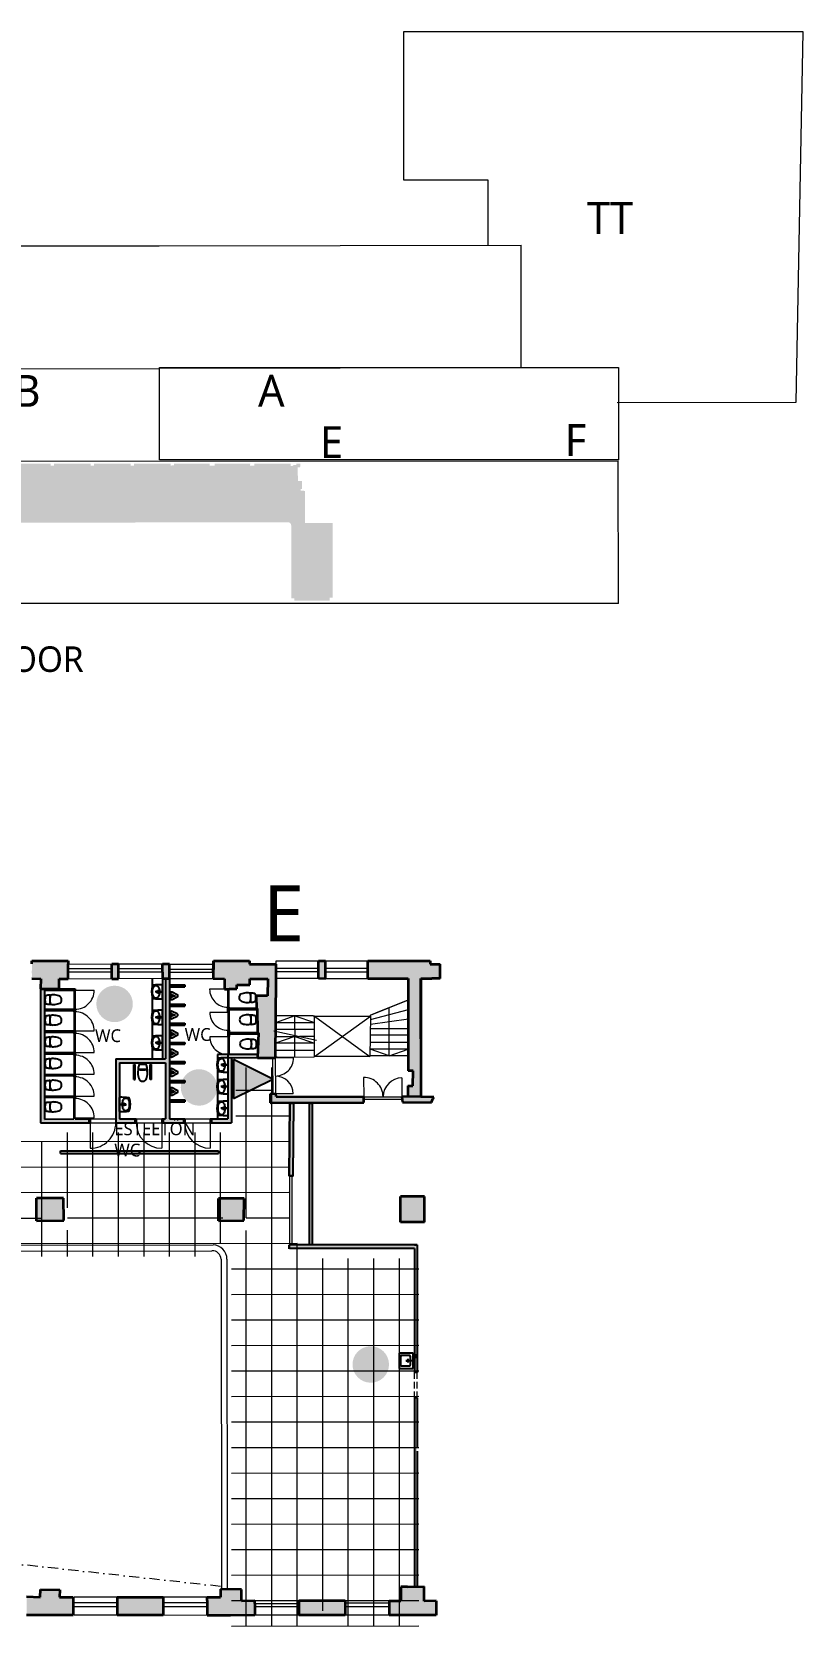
# Model space of a CAD drawing. Header units: millimetres. Extents: x -2569 to 735611, y -420503 to 265310.
# Drawn here: x 132238 to 162441, y 57991 to 120467 of the extents above; entities that cross this region are included whole.
import ezdxf

# ---------------------------------------------------------------- set-up
doc = ezdxf.new("R2010")
doc.units = ezdxf.units.MM
doc.linetypes.add('DASHDOT', pattern=[10, 5, -2.5, 0, -2.5])
doc.linetypes.add('DASHED', pattern=[7.5, 5, -2.5])
for name, color, linetype, lineweight in [('02 dashed', 7, 'DASHDOT', 13), ('02 IKKUNAT', 130, 'Continuous', 13), ('02 KANTAVA', 24, 'Continuous', 35), ('02 KANTAVA _väri', 2, 'Continuous', 35), ('02 OVET', 5, 'Continuous', 13), ('02 RAPUT_HISSI', 1, 'Continuous', 5), ('02 SEINALINJA', 151, 'Continuous', 13), ('02 VÄLISEINÄ', 21, 'Continuous', 25), ('02 VÄLISEINÄ _väri', 21, 'Continuous', 25), ('03 Rappukirjain', 7, 'Continuous', 18), ('08 vesipiste', 4, 'Continuous', 9), ('MKH VÄLISEINÄ', 21, 'Continuous', 25), ('MKH VÄLISEINÄ _väri', 21, 'Continuous', 25)]:
    doc.layers.add(name, color=color, linetype=linetype, lineweight=lineweight)
doc.layers.add('02 Ruudukko eheä', color=7, linetype='Continuous', lineweight=9, true_color=0x7c7887)
doc.layers.add('02 SIJAINTI', color=7, linetype='Continuous', lineweight=20, true_color=0xe81748)
for name, color, linetype in [('02 SANITEETTIKALUSTEET', 7, 'Continuous'), ('03 TEKSTIT', 7, 'Continuous'), ('05 Poistumistie', 72, 'Continuous')]:
    doc.layers.add(name, color=color, linetype=linetype)
doc.styles.get("Standard").update_dxf_attribs({"font": ''})
doc.styles.get('Standard').set_extended_font_data('Roboto')

# ---------------------------------------------------------------- blocks, each defined once
blk = doc.blocks.new('ruudukko')
at = {"layer": '02 Ruudukko eheä'}
for p, q in [((140421, 74604), (140421, 80494)), ((141421, 58605), (141421, 80490)), ((140023, 79604), (141421, 79605)), ((140023, 78604), (142101, 78605)), ((125362, 77592), (142097, 77605)), ((132421, 73084), (132421, 77597)), ((133421, 74993), (133421, 77943)), ((134421, 73084), (134421, 77943)), ((135421, 73084), (135421, 77944)), ((136421, 73084), (136421, 77944)), ((137421, 73084), (137421, 77944)), ((138421, 73084), (138421, 77945)), ((138421, 73084), (138421, 77945)), ((139421, 73603), (139421, 77945)), ((76421, 76553), (142099, 76605)), ((76421, 75553), (142098, 75605)), ((126408, 74593), (132421, 74597)), ((133421, 74598), (139507, 74603)), ((140421, 74604), (142098, 74605)), ((133421, 73084), (133421, 74115)), ((133421, 73084), (133421, 74115)), ((140421, 58604), (140421, 74108)), ((104424, 73575), (142421, 73605)), ((142421, 58605), (142422, 73598)), ((139841, 72603), (147187, 72609)), ((143421, 59208), (143421, 73012)), ((144421, 58607), (144421, 73012)), ((145421, 58608), (145421, 73012)), ((146421, 58609), (146421, 73012)), ((139841, 71603), (147187, 71609)), ((139841, 70603), (147187, 70609)), ((139841, 69603), (147187, 69609)), ((139841, 68603), (147187, 68609)), ((139841, 67603), (147187, 67609)), ((139841, 66603), (147187, 66609)), ((139841, 65603), (147187, 65609)), ((139841, 64603), (147187, 64609)), ((139841, 63603), (147187, 63609)), ((139841, 62603), (147187, 62609)), ((139841, 61603), (147187, 61609)), ((139843, 61603), (147190, 61609)), ((139843, 60603), (147190, 60609)), ((139843, 59603), (147190, 59609)), ((139843, 58603), (147190, 58609))]:
    blk.add_line(p, q, dxfattribs=at)

msp = doc.modelspace()

# ---------------------------------------------------------------- hatches: boundary and pattern name
at = {"layer": '02 KANTAVA _väri'}
h = msp.add_hatch(color=256, dxfattribs=at)
h.paths.add_polyline_path([(125181, 84061), (125181, 83929), (125165, 83582), (125165, 83352), (125399, 83352), (125399, 83014), (125855, 83019), (126301, 83020), (126301, 83354), (126561, 83354), (126562, 83931), (126562, 84061)])
h.paths.add_polyline_path([(137622, 83938), (137349, 83937), (137349, 83613), (137348, 83369), (137622, 83365)])
h.paths.add_polyline_path([(135635, 83930), (135371, 83929), (135372, 83361), (135635, 83358)])
h.paths.add_polyline_path([(132398, 84058), (132238, 84060), (132238, 83940), (132235, 83616), (132238, 83366), (132588, 83360), (132579, 82964), (133309, 82965), (133309, 83360), (133659, 83360), (133652, 83939), (133652, 84059), (133492, 84058)])
h.paths.add_polyline_path([(130535, 83937), (130258, 83937), (130258, 83615), (130259, 83361), (130535, 83361)])
h.paths.add_polyline_path([(132419, 73876), (133485, 73888), (133480, 74765), (132419, 74765)])
h.paths.add_polyline_path([(125849, 73876), (126444, 73881), (126446, 74754), (125335, 74745), (125334, 73876)])
h.paths.add_polyline_path([(140548, 74754), (139548, 74751), (139540, 73877), (140540, 73880)])
for points in [[(141472, 83358), (141465, 82688), (141025, 82688), (141035, 82194), (141064, 82194), (141067, 81244), (141111, 81244), (141071, 80263), (141773, 80261), (141809, 83937), (141683, 83937), (140756, 83937), (140756, 84058), (139345, 84058), (139345, 83937), (139343, 83801), (139338, 83368), (139782, 83354), (139782, 82954), (139902, 82954), (139902, 82948), (139962, 82948), (139962, 82968), (140262, 82968), (140262, 83118), (140772, 83118), (140772, 83358)], [(132033, 58415), (132033, 59151), (132565, 59130), (132572, 59423), (133329, 59410), (133317, 59130), (133849, 59130), (133849, 58415), (132033, 58415)], [(140446, 59427), (139625, 59443), (139622, 59131), (139106, 59131), (139106, 58990), (139106, 58413), (140018, 58413), (140968, 58414), (140968, 58875), (140963, 58984), (140448, 58973)], [(137380, 59130), (137380, 58414), (135575, 58415), (135575, 59130)]]:
    msp.add_hatch(color=256, dxfattribs=at).paths.add_polyline_path(points)
h = msp.add_hatch(color=256, dxfattribs=at)
h.paths.add_polyline_path([(147907, 83372), (148227, 83372), (148227, 83934), (147842, 83934), (147842, 84061), (145399, 84061), (145399, 83372), (146969, 83373), (146973, 79757), (147173, 79757), (147158, 79169), (146958, 79169), (146961, 78744), (147469, 78735), (147469, 83373)])
h.paths.add_polyline_path([(147942, 78660), (147981, 78725), (146961, 78744), (146731, 78737), (146750, 78518), (147888, 78515)])
h.paths.add_polyline_path([(145232, 78513), (145238, 78738), (141798, 78740), (141789, 78860), (141570, 78845), (141567, 78499), (143676, 78507)])
h.paths.add_polyline_path([(147620, 73823), (147620, 74829), (146670, 74829), (146670, 73823)])
h.paths.add_polyline_path([(143464, 83378), (143739, 83372), (143743, 83627), (143743, 84060), (143464, 84060)])
h = msp.add_hatch(color=256, dxfattribs=at)
h.paths.add_polyline_path([(142693, 58984), (142692, 58874), (142692, 58415), (144510, 58416), (144510, 58975)])
h.paths.add_polyline_path([(147595, 58969), (147596, 59538), (146952, 59531), (146682, 59535), (146682, 58980), (146236, 58980), (146228, 58885), (146228, 58417), (148068, 58418), (148068, 58986)])
at = {"layer": '02 SIJAINTI'}
msp.add_hatch(color=7, dxfattribs=at).paths.add_polyline_path([(136234, 103470), (136101, 103472), (136102, 103548), (134671, 103550), (134671, 103469), (134537, 103472), (134537, 103552), (133107, 103547), (133108, 103473), (132975, 103471), (132975, 103548), (131571, 103545), (131573, 103472), (131530, 103473), (131534, 102173), (129365, 102173), (129365, 101980), (128288, 101980), (128288, 101891), (128288, 101693), (128288, 101651, 0.414459), (128290, 101649), (128435, 101649), (128434, 101459), (128288, 101459, 0.415089), (128286, 101457), (128286, 101231), (128295, 101231), (128304, 100827), (131495, 100824), (131497, 101233), (142264, 101250, -0.428679), (142394, 101124), (142396, 98274), (142520, 98272), (142520, 98171), (143895, 98173), (143895, 98295), (144014, 98294), (144014, 99498), (144014, 99927), (144014, 100147), (144014, 101217), (142934, 101217), (142934, 101448), (142934, 101647), (142934, 101845), (142939, 102481), (142767, 102483), (142767, 102553), (142816, 102557), (142812, 102865), (142657, 102866), (142647, 103401), (142744, 103401), (142746, 103548), (142591, 103548), (142591, 103495), (142479, 103495), (142479, 103462), (142373, 103459), (142373, 103548), (140946, 103549), (140946, 103462), (140785, 103462), (140787, 103549), (139401, 103547), (139401, 103474), (139202, 103473), (139202, 103547), (137802, 103548), (137802, 103475), (137668, 103474), (137667, 103548), (136234, 103552)])
at = {"layer": '02 VÄLISEINÄ _väri'}
h = msp.add_hatch(color=256, dxfattribs=at)
h.paths.add_polyline_path([(132729, 82964), (132579, 82964), (132581, 77714), (134474, 77715), (134474, 77865), (133931, 77865), (133931, 77915), (133881, 77915), (133881, 77865), (132731, 77864)])
h.paths.add_polyline_path([(136274, 77866), (135674, 77866), (135674, 78160, -0.118445), (135673, 78163), (135673, 78716, -0.000052), (135674, 78716), (135673, 80066), (137473, 80066), (137474, 77866), (137374, 77866), (137374, 77716), (138174, 77717), (138174, 77867), (137624, 77867), (137622, 83365), (137472, 83367), (137473, 80216), (135523, 80216), (135524, 77716), (136274, 77716)])
h.paths.add_polyline_path([(140060, 80267), (139910, 80268), (139910, 77868), (139274, 77867), (139274, 77717), (140060, 77718)])
h = msp.add_hatch(color=256, dxfattribs=at)
h.paths.add_polyline_path([(138222, 83117), (137622, 83117), (137622, 83042), (138222, 83042)])
h.paths.add_polyline_path([(138224, 78617), (137624, 78617), (137624, 78542), (138224, 78542)])
h.paths.add_polyline_path([(138223, 79367), (137623, 79367), (137623, 79292), (138223, 79292)])
h.paths.add_polyline_path([(138223, 80117), (137623, 80117), (137623, 80042), (138223, 80042)])
h.paths.add_polyline_path([(138223, 80867), (137623, 80867), (137623, 80792), (138223, 80792)])
h.paths.add_polyline_path([(138222, 81617), (137622, 81617), (137622, 81542), (138222, 81542)])
h.paths.add_polyline_path([(138222, 82367), (137622, 82367), (137622, 82292), (138222, 82292)])
h = msp.add_hatch(color=256, dxfattribs=at)
h.paths.add_polyline_path([(133929, 82965), (132729, 82964), (132729, 82914), (133929, 82915)])
h.paths.add_polyline_path([(133929, 82165), (132729, 82164), (132729, 82114), (133879, 82115), (133879, 82065), (133929, 82065)])
h.paths.add_polyline_path([(133929, 81315), (132729, 81314), (132729, 81264), (133879, 81265), (133879, 81215), (133929, 81215)])
h.paths.add_polyline_path([(133930, 80465), (132730, 80464), (132730, 80414), (133880, 80415), (133880, 80365), (133930, 80365)])
h.paths.add_polyline_path([(133930, 79615), (132730, 79614), (132730, 79564), (133880, 79565), (133880, 79515), (133930, 79515)])
h.paths.add_polyline_path([(133930, 78765), (132730, 78764), (132730, 78714), (133880, 78715), (133880, 78665), (133930, 78665)])
h = msp.add_hatch(color=256, dxfattribs=at)
h.paths.add_polyline_path([(141064, 82144), (141064, 82194), (139966, 82193), (139966, 82251), (139909, 82251), (139910, 82040), (139967, 82040), (139966, 82143)])
h.paths.add_polyline_path([(139960, 81243), (139960, 81343), (139910, 81343), (139910, 81093), (139960, 81093), (139960, 81193), (141109, 81194), (141111, 81244)])
msp.add_hatch(color=256, dxfattribs=at).paths.add_polyline_path([(141076, 80388), (139909, 80388), (139910, 80268), (141071, 80263)])
h = msp.add_hatch(color=256, dxfattribs=at)
h.paths.add_polyline_path([(142499, 78502), (142349, 78503), (142324, 75634), (142474, 75634)])
h.paths.add_polyline_path([(147224, 72934), (142324, 72934), (142324, 72784), (147224, 72784)])
h = msp.add_hatch(color=256, dxfattribs=at)
h.paths.add_polyline_path([(139547, 76617), (136454, 76616), (136454, 76516), (139547, 76517)])
h.paths.add_polyline_path([(136454, 76616), (133360, 76615), (133360, 76515), (136454, 76516)])
h = msp.add_hatch(color=256, dxfattribs=at)
h.paths.add_polyline_path([(147324, 72934), (147224, 72934), (147224, 72784), (147324, 72784)])
h.paths.add_polyline_path([(147324, 72784), (147224, 72784), (147224, 67934), (147324, 67934), (147324, 68491), (147324, 68641)])
h.paths.add_polyline_path([(147324, 66934), (147224, 66934), (147224, 59534), (147324, 59535), (147324, 64841), (147324, 64991)])
at = {"layer": '05 Poistumistie'}
h = msp.add_hatch(color=256, dxfattribs=at)
h.paths.add_polyline_path([(140133, 80197), (140133, 78662), (141669, 79429)])
h.paths.add_polyline_path([(140133, 79933), (140133, 78926)], flags=17)
at = {"layer": '08 vesipiste'}
for points in [[(134761, 82374, 1), (136191, 82374, 1)], [(138069, 79101, 1), (139499, 79101, 1)], [(144794, 68244, 1), (146224, 68244, 1)]]:
    msp.add_hatch(color=256, dxfattribs=at).paths.add_polyline_path(points)
at = {"layer": 'MKH VÄLISEINÄ _väri'}
msp.add_hatch(color=256, dxfattribs=at).paths.add_polyline_path([(143214, 78491), (143094, 78492), (143094, 72920), (143214, 72920)])

# ---------------------------------------------------------------- linework, layer by layer
at = {"layer": '02 dashed', "ltscale": 80}
msp.add_line((139626, 59549), (35212, 70950), dxfattribs=at)
at = {"layer": '02 IKKUNAT'}
for p, q in [((135371, 83744), (133654, 83745)), ((137349, 83743), (135635, 83744)), ((137622, 83737), (139341, 83737)), ((143464, 83757), (141807, 83757)), ((145399, 83758), (143743, 83757)), ((135371, 83614), (133656, 83615)), ((137349, 83613), (135635, 83614)), ((139339, 83607), (137622, 83607)), ((143464, 83627), (141806, 83627)), ((143743, 83627), (145399, 83628)), ((133849, 58921), (135575, 58921)), ((133849, 58756), (135575, 58756)), ((137380, 58921), (139106, 58921)), ((137380, 58756), (139106, 58756)), ((140968, 58875), (142692, 58874)), ((142692, 58744), (140968, 58744)), ((146228, 58885), (144510, 58885)), ((144510, 58755), (146228, 58755))]:
    msp.add_line(p, q, dxfattribs=at)
at = {"layer": '02 KANTAVA'}
for p, q in [((132238, 83940), (132238, 84060)), ((132238, 84060), (132398, 84058)), ((132398, 84058), (133492, 84058)), ((133492, 84058), (133652, 84059)), ((133652, 84059), (133652, 83939)), ((133659, 83360), (133652, 83939)), ((135635, 83930), (135371, 83929)), ((135372, 83361), (135371, 83929)), ((135635, 83358), (135635, 83930)), ((137622, 83938), (137349, 83937)), ((137349, 83613), (137349, 83937)), ((137622, 83365), (137622, 83938)), ((139345, 84060), (139338, 83368)), ((139339, 83607), (139345, 83937)), ((139345, 83937), (139345, 84060)), ((139345, 84058), (139505, 84060)), ((139345, 84060), (140596, 84060)), ((140596, 84060), (140756, 84058)), ((140756, 84058), (140756, 83937)), ((140756, 83937), (141809, 83936)), ((141804, 83412), (141809, 83937)), ((143464, 84060), (143743, 84060)), ((143464, 83378), (143464, 84060)), ((143743, 83627), (143743, 84060)), ((145399, 84061), (147842, 84061)), ((145399, 83372), (145399, 84061)), ((147842, 84061), (147842, 83934)), ((147842, 83934), (148227, 83934)), ((148227, 83372), (148227, 83934)), ((132238, 83366), (132588, 83360)), ((132588, 83360), (132579, 82964)), ((133309, 82965), (133309, 83360)), ((133309, 83360), (133659, 83360)), ((135372, 83361), (135635, 83358)), ((137349, 83613), (137348, 83369)), ((137348, 83369), (137622, 83365)), ((139339, 83607), (139338, 83368)), ((139338, 83368), (139782, 83354)), ((139338, 83368), (139782, 83354)), ((139782, 83354), (139782, 82954)), ((139782, 83354), (139782, 82954)), ((140262, 82968), (140262, 83118)), ((140262, 83118), (140772, 83118)), ((140772, 83118), (140772, 83358)), ((140772, 83358), (141472, 83358)), ((141472, 83358), (141465, 82688)), ((141773, 80258), (141804, 83412)), ((143464, 83378), (143739, 83372)), ((143739, 83372), (143743, 83627)), ((145399, 83372), (146969, 83373)), ((146969, 83373), (146973, 79757)), ((147469, 83373), (147469, 78735)), ((147469, 81002), (147469, 83373)), ((147469, 83373), (147907, 83372)), ((148227, 83372), (147907, 83372)), ((132579, 82964), (133309, 82965)), ((139782, 82954), (139902, 82954)), ((139902, 82948), (139902, 82954)), ((139902, 82948), (139962, 82948)), ((139962, 82948), (139962, 82968)), ((139962, 82968), (140262, 82968)), ((141465, 82688), (141025, 82688)), ((141025, 82688), (141035, 82194)), ((141025, 82688), (141035, 82194)), ((141035, 82194), (141064, 82194)), ((141064, 82194), (141067, 81244)), ((141064, 82194), (141067, 81244)), ((141067, 81244), (141111, 81244)), ((141111, 81244), (141071, 80263)), ((141111, 81244), (141071, 80263)), ((141071, 80263), (141773, 80261)), ((141568, 80261), (141773, 80258)), ((147173, 79757), (146973, 79757)), ((147158, 79169), (147173, 79757)), ((141570, 78845), (141567, 78499)), ((141570, 78845), (141789, 78860)), ((141798, 78740), (141789, 78860)), ((141798, 78740), (145238, 78738)), ((145232, 78513), (145238, 78738)), ((146961, 78744), (146731, 78737)), ((146731, 78737), (146750, 78518)), ((146958, 79169), (147158, 79169)), ((146958, 79169), (146961, 78744)), ((147981, 78725), (146961, 78744)), ((147942, 78660), (147981, 78725)), ((141567, 78499), (145232, 78513)), ((146750, 78518), (147888, 78515)), ((147888, 78515), (147942, 78660)), ((133480, 74765), (132419, 74765)), ((132419, 73876), (132419, 74765)), ((133485, 73888), (133480, 74765)), ((139540, 73877), (139548, 74751)), ((140548, 74754), (139548, 74751)), ((140540, 73880), (140548, 74754)), ((147620, 74829), (146670, 74829)), ((146670, 73823), (146670, 74829)), ((147620, 73823), (147620, 74829)), ((132419, 73876), (133485, 73888)), ((139540, 73877), (140540, 73880)), ((147620, 73823), (146670, 73823)), ((147324, 68501), (147324, 68651)), ((147324, 68491), (147324, 68641)), ((132565, 59130), (132572, 59423)), ((132572, 59423), (133329, 59410)), ((133329, 59410), (133317, 59130)), ((139625, 59443), (139622, 59131)), ((140446, 59427), (139625, 59443)), ((140448, 58973), (140446, 59427)), ((146952, 59531), (146682, 59535)), ((146682, 59535), (146682, 58980)), ((146952, 59531), (147596, 59538)), ((147595, 58969), (147596, 59538)), ((132033, 59151), (132565, 59130)), ((133317, 59130), (133849, 59130)), ((133849, 59130), (133849, 58415)), ((135575, 59130), (137380, 59130)), ((135575, 59130), (135575, 58415)), ((137380, 59130), (137380, 58414)), ((139106, 59131), (139622, 59131)), ((139106, 58990), (139106, 59131)), ((139106, 58990), (139106, 58413)), ((140963, 58984), (140448, 58973)), ((140968, 58875), (140963, 58984)), ((140968, 58875), (140968, 58414)), ((142693, 58984), (142692, 58874)), ((142692, 58874), (142692, 58415)), ((144510, 58975), (142693, 58984)), ((144510, 58975), (144510, 58416)), ((146236, 58980), (146228, 58885)), ((146228, 58885), (146228, 58417)), ((146236, 58980), (146682, 58980)), ((148068, 58986), (147595, 58969)), ((148068, 58986), (148068, 58418)), ((133849, 58415), (132033, 58415)), ((137380, 58414), (135575, 58415)), ((140018, 58413), (139106, 58413)), ((140968, 58414), (140018, 58413)), ((144510, 58416), (142692, 58415)), ((148068, 58418), (146228, 58417))]:
    msp.add_line(p, q, dxfattribs=at)
at = {"layer": '02 OVET'}
for p, q in [((133879, 82915), (133879, 82165)), ((133929, 82915), (133929, 82165)), ((133929, 82915), (134679, 82915)), ((139902, 82948), (139196, 82948)), ((139909, 82251), (139909, 82948)), ((139959, 82255), (139959, 82948)), ((133879, 82065), (133879, 81315)), ((133929, 82065), (133929, 81315)), ((139910, 82040), (139204, 82040)), ((139909, 82040), (139910, 81343)), ((139909, 82040), (139910, 81343)), ((139959, 82044), (139960, 81347)), ((133929, 81315), (134679, 81315)), ((133879, 81215), (133880, 80465)), ((133929, 81215), (133930, 80465)), ((139910, 81089), (139204, 81089)), ((139910, 81093), (139909, 80388)), ((139910, 81093), (139909, 80388)), ((139910, 81098), (139910, 80392)), ((139960, 81102), (139960, 80396)), ((133880, 80365), (133880, 79615)), ((133930, 80465), (134680, 80465)), ((133930, 80365), (133930, 79615)), ((141689, 78859), (141673, 80257)), ((142486, 80261), (141773, 80261)), ((141789, 78860), (141773, 80258)), ((133880, 79515), (133880, 78765)), ((133930, 79615), (134680, 79615)), ((133930, 79515), (133930, 78765)), ((145227, 79491), (145238, 78738)), ((146731, 79472), (146731, 78737)), ((133930, 78765), (134680, 78765)), ((142474, 78848), (141790, 78845)), ((145238, 78738), (146731, 78737)), ((133881, 77915), (133880, 78665)), ((133931, 77915), (133930, 78665)), ((145238, 78638), (146731, 78637)), ((133931, 77915), (134681, 77915)), ((134524, 77865), (135524, 77866)), ((134524, 77865), (134524, 77715)), ((134524, 77715), (135524, 77716)), ((134524, 77715), (134524, 76715)), ((135528, 77866), (135528, 77716)), ((136324, 77866), (136324, 77716)), ((136324, 77866), (137324, 77866)), ((136324, 77716), (137324, 77716)), ((137324, 77866), (137324, 77716)), ((137324, 77716), (137324, 76716)), ((138224, 77867), (138224, 77717)), ((138224, 77867), (139224, 77867)), ((138224, 77717), (139224, 77717)), ((139224, 77867), (139224, 77717)), ((139224, 77717), (139224, 76717)), ((142324, 75634), (142324, 74734)), ((142424, 75634), (142424, 74734)), ((142324, 74734), (142324, 73834)), ((142424, 74734), (142424, 73834)), ((142324, 73834), (142324, 72934)), ((142424, 73834), (142424, 72934))]:
    msp.add_line(p, q, dxfattribs=at)
at = {"layer": '02 OVET', "linetype": 'DASHED', "ltscale": 50}
for p, q in [((147224, 66934), (147224, 67934)), ((147324, 66934), (147324, 67934))]:
    msp.add_line(p, q, dxfattribs=at)
at = {"layer": '02 OVET'}
for centre, radius, start, end in [((133929, 82915), 750, 269.97534, 0), ((139895, 82948), 697, 180, 271.15827), ((133929, 81315), 750, 0, 90.02466), ((139904, 82040), 697, 180, 270.53826), ((133930, 80465), 750, 0, 90.02466), ((139903, 81089), 697, 180, 270.53826), ((133930, 79615), 750, 0, 90.02466), ((141773, 80261), 713, 269.91395, 0), ((133930, 78765), 750, 0, 90.02466), ((141771, 78845), 703, 0.24529, 89.91395), ((145238, 78738), 753, 359.94627, 90.80919), ((146731, 78737), 736, 90, 179.94627), ((133931, 77915), 750, 0, 90.02466), ((134524, 77715), 1000, 270, 0.02466), ((137324, 77716), 1000, 180.02466, 270), ((139224, 77717), 1000, 180.02466, 270)]:
    msp.add_arc(centre, radius, start, end, dxfattribs=at)
at = {"layer": '02 RAPUT_HISSI'}
for p, q in [((145502, 81928), (146986, 82533)), ((146894, 82496), (145693, 82006)), ((146986, 82533), (146973, 80337)), ((141773, 80293), (141775, 81910)), ((142542, 81908), (141774, 81635)), ((143257, 81907), (141775, 81910)), ((142542, 81370), (142542, 81908)), ((142542, 81908), (143301, 81640)), ((143257, 81907), (143302, 81907)), ((143300, 80313), (145502, 81900)), ((143300, 80313), (143302, 81895)), ((143302, 81895), (143302, 81907)), ((143302, 81895), (145502, 81900)), ((143302, 81895), (145479, 80317)), ((145502, 81900), (145479, 80317)), ((145500, 81757), (146983, 82159)), ((145693, 82006), (145502, 81928)), ((145502, 81900), (145502, 81928)), ((146228, 80337), (146228, 82224)), ((141713, 81324), (143386, 80952)), ((141774, 81640), (143301, 81640)), ((143301, 81370), (141774, 81370)), ((142542, 81370), (142542, 81140)), ((145495, 81413), (146979, 81413)), ((145497, 81585), (146981, 81786)), ((142538, 81103), (141774, 80831)), ((143300, 80833), (141774, 80833)), ((141781, 81103), (142709, 81103)), ((142538, 81103), (143300, 80833)), ((142538, 80833), (142538, 81103)), ((142538, 80295), (142538, 80833)), ((143301, 81100), (142724, 81100)), ((146974, 80606), (145483, 80606)), ((146228, 80337), (145483, 80606)), ((145487, 80875), (146976, 80875)), ((146977, 81144), (145491, 81144)), ((146228, 80337), (146972, 80606)), ((141843, 80293), (141773, 80293)), ((141776, 80563), (143300, 80563)), ((141843, 80293), (143294, 80297)), ((145479, 80317), (143300, 80313)), ((146973, 80337), (145479, 80337)), ((90458, 72856), (139332, 72933)), ((90686, 72627), (139291, 72703)), ((139648, 72370), (139658, 59454)), ((139878, 72370), (139888, 59438))]:
    msp.add_line(p, q, dxfattribs=at)
for centre, radius, start, end in [((139305, 72360), 343, 1.64854, 92.28212), ((139310, 72366), 568, 0.49223, 87.77156)]:
    msp.add_arc(centre, radius, start, end, dxfattribs=at)
at = {"layer": '02 SANITEETTIKALUSTEET'}
for p, q in [((136948, 83364), (136950, 80216)), ((137345, 83121), (137345, 82575)), ((137348, 83369), (137350, 80216)), ((132933, 82718), (132993, 82718)), ((132953, 82439), (132953, 82632)), ((137295, 82848), (137070, 82848)), ((137145, 82798), (137145, 82898)), ((137195, 82773), (137195, 82923)), ((137661, 82793), (137661, 82588)), ((137661, 82690), (137861, 82690)), ((137711, 82765), (137711, 82615)), ((137930, 82731), (137726, 82833)), ((137726, 82548), (137930, 82650)), ((137761, 82740), (137761, 82640)), ((140821, 82799), (140761, 82799)), ((140801, 82720), (140801, 82527)), ((132933, 82360), (132993, 82360)), ((132934, 81918), (132994, 81918)), ((137295, 81848), (137070, 81848)), ((137145, 81798), (137145, 81898)), ((137195, 81773), (137195, 81923)), ((137345, 82121), (137345, 81575)), ((137661, 82043), (137661, 81838)), ((137661, 81940), (137861, 81940)), ((137711, 82015), (137711, 81865)), ((137931, 81981), (137726, 82083)), ((137726, 81798), (137931, 81900)), ((137761, 81990), (137761, 81890)), ((140821, 82441), (140761, 82441)), ((140835, 81933), (140775, 81933)), ((140815, 81853), (140815, 81660)), ((132934, 81560), (132994, 81560)), ((132954, 81639), (132954, 81832)), ((137661, 81293), (137661, 81088)), ((137711, 81265), (137711, 81115)), ((137931, 81231), (137727, 81333)), ((137761, 81240), (137761, 81140)), ((140835, 81574), (140775, 81574)), ((132934, 81068), (132994, 81068)), ((132934, 80710), (132994, 80710)), ((132954, 80789), (132954, 80982)), ((137296, 80848), (137071, 80848)), ((137146, 80798), (137146, 80898)), ((137196, 80773), (137196, 80923)), ((137346, 81121), (137346, 80575)), ((137661, 81190), (137861, 81190)), ((137727, 81048), (137931, 81150)), ((140849, 80982), (140789, 80982)), ((140849, 80624), (140789, 80624)), ((140829, 80903), (140829, 80710)), ((132935, 80218), (132995, 80218)), ((132955, 79939), (132955, 80132)), ((136226, 80006), (136276, 80006)), ((136226, 79406), (136226, 80006)), ((136276, 79406), (136276, 80006)), ((136926, 80006), (136876, 80006)), ((136876, 79406), (136876, 80006)), ((136926, 79406), (136926, 80006)), ((137662, 80543), (137662, 80338)), ((137662, 80440), (137862, 80440)), ((137712, 80515), (137712, 80365)), ((137931, 80481), (137727, 80583)), ((137727, 80298), (137931, 80400)), ((137762, 80490), (137762, 80390)), ((139510, 80388), (139510, 77868)), ((139909, 80388), (139510, 80388)), ((139856, 79983), (139631, 79983)), ((139706, 79933), (139706, 80033)), ((139756, 79908), (139756, 80058)), ((139906, 80256), (139906, 79710)), ((132935, 79860), (132995, 79860)), ((132935, 79368), (132995, 79368)), ((136226, 79406), (136276, 79406)), ((136399, 79813), (136399, 79753)), ((136478, 79793), (136671, 79793)), ((136758, 79813), (136758, 79753)), ((136926, 79406), (136876, 79406)), ((137662, 79793), (137662, 79588)), ((137662, 79690), (137862, 79690)), ((137712, 79765), (137712, 79615)), ((137932, 79731), (137727, 79833)), ((137727, 79548), (137932, 79650)), ((137762, 79740), (137762, 79640)), ((139906, 79406), (139906, 78860)), ((132935, 79010), (132995, 79010)), ((132955, 79089), (132955, 79282)), ((137662, 79043), (137662, 78838)), ((137662, 78940), (137862, 78940)), ((137712, 79015), (137712, 78865)), ((137932, 78981), (137728, 79083)), ((137728, 78798), (137932, 78900)), ((137762, 78990), (137762, 78890)), ((139856, 79133), (139631, 79133)), ((139706, 79083), (139706, 79183)), ((139756, 79058), (139756, 79208)), ((132935, 78518), (132995, 78518)), ((132935, 78160), (132995, 78160)), ((132955, 78239), (132955, 78432)), ((135673, 78163), (135673, 78709)), ((135723, 78436), (135948, 78436)), ((135823, 78511), (135823, 78361)), ((135873, 78486), (135873, 78386)), ((139857, 78283), (139632, 78283)), ((139707, 78233), (139707, 78333)), ((139757, 78208), (139757, 78358)), ((139907, 78556), (139907, 78010)), ((146620, 68691), (146620, 68091)), ((147174, 68691), (146620, 68691)), ((146669, 68546), (146669, 68236)), ((147024, 68591), (146714, 68591)), ((146714, 68191), (147024, 68191)), ((147134, 68391), (146880, 68391)), ((146930, 68354), (146930, 68429)), ((146980, 68316), (146980, 68466)), ((147069, 68236), (147069, 68546)), ((147174, 68091), (147174, 68691)), ((146620, 68091), (147174, 68091))]:
    msp.add_line(p, q, dxfattribs=at)
for centre in [(137295, 82848), (137295, 81848), (137296, 80848), (139856, 79983), (139856, 79133), (135723, 78436), (139857, 78283)]:
    msp.add_circle(centre, 13.9, dxfattribs=at)
for centre, radius, start, end in [((136997, 83066), 45.7, 95.84838, 168.80081), ((137286, 80583), 2545, 88.82889, 96.63256), ((137338, 83121), 7, 0, 93.94519), ((133288, 82539), 540, 166.28835, 180), ((133288, 82539), 540, 180, 193.71165), ((132803, 82658), 40, 105.56633, 166.28835), ((132960, 82093), 626, 92.59285, 105.56633), ((132933, 82698), 20, 349.94086, 92.59285), ((133831, 82539), 893, 169.94086, 180), ((133831, 82539), 893, 180, 190.05914), ((133076, 82634), 123, 145.87517, 181.50088), ((133030, 82655), 73.6, 124.39805, 138.85645), ((133056, 82583), 149, 81.69278, 117.02785), ((133059, 82012), 718, 70.48802, 88.49189), ((133257, 82544), 150, 38.13921, 74.26271), ((133189, 82536), 210, 332.8821, 0.71103), ((133188, 82541), 211, 359.3747, 26.9913), ((138296, 82795), 1373, 168.18427, 176.67257), ((137561, 82842), 637, 177.14356, 181.14815), ((138296, 82901), 1373, 182.98162, 191.80531), ((137656, 82848), 704, 170.7704, 180.00719), ((137656, 82848), 704, 179.84774, 180.00719), ((137656, 82848), 704, 179.84774, 180.00719), ((137656, 82848), 704, 179.99281, 180.15226), ((137656, 82848), 704, 179.99281, 189.2296), ((137656, 82848), 704, 179.99281, 180.15226), ((136997, 82630), 45.7, 191.19919, 264.15162), ((137191, 82905), 236, 150.25179, 166.22068), ((137191, 82791), 236, 193.77932, 209.74821), ((137112, 82952), 145, 147.72426, 151.02295), ((137112, 82744), 145, 208.97705, 212.27574), ((137082, 82975), 107, 103.0345, 149.74869), ((137082, 82721), 107, 210.25131, 256.9655), ((137286, 85113), 2545, 263.36744, 271.17111), ((137101, 82937), 149, 65.39266, 107.55005), ((137101, 82759), 149, 252.44995, 294.60734), ((137051, 82916), 193, 33.43832, 54.41541), ((137051, 82780), 193, 305.58459, 326.56168), ((137008, 82909), 234, 12.91932, 28.97705), ((137008, 82787), 234, 331.02295, 347.08068), ((136541, 82848), 704, 359.99281, 9.2296), ((136541, 82848), 704, 350.7704, 0.00719), ((137338, 82575), 7, 266.05481, 0), ((137706, 82793), 45, 63.43495, 180), ((137706, 82588), 45, 180, 296.56505), ((137910, 82690), 45, 296.56505, 63.43495), ((140566, 82623), 210, 152.8821, 180.71103), ((140567, 82618), 211, 179.3747, 206.9913), ((140496, 82628), 147, 105.38387, 142.37724), ((140498, 82615), 150, 218.13921, 254.26271), ((140696, 82093), 718, 91.50811, 109.51198), ((140696, 83147), 718, 250.48802, 268.49189), ((140699, 82664), 149, 62.62956, 98.30722), ((140725, 82736), 73.6, 41.14355, 55.60195), ((140679, 82715), 123, 2.24346, 34.12483), ((140679, 82525), 123, 325.87517, 1.50088), ((140822, 82779), 20, 87.40715, 190.05914), ((139924, 82620), 893, 0, 10.05914), ((139924, 82620), 893, 349.94086, 0), ((140795, 82174), 626, 74.43367, 87.40715), ((140952, 82739), 40, 13.71165, 74.43367), ((140952, 82502), 40, 285.56633, 346.28835), ((140466, 82620), 540, 0, 13.71165), ((140466, 82620), 540, 346.28835, 0), ((133289, 81739), 540, 166.28835, 180), ((132803, 82421), 40, 193.71165, 254.43367), ((132803, 81858), 40, 105.56633, 166.28835), ((132960, 82985), 626, 254.43367, 267.40715), ((132960, 81293), 626, 92.59285, 105.56633), ((132933, 82380), 20, 267.40715, 10.05914), ((132933, 81898), 20, 349.94086, 92.59285), ((133831, 81739), 893, 169.94086, 180), ((133076, 82444), 123, 182.24346, 214.12483), ((133076, 81834), 123, 145.87517, 181.50088), ((133030, 82423), 73.6, 221.14355, 235.60195), ((133030, 81855), 73.6, 124.39805, 138.85645), ((133056, 82495), 149, 242.62956, 278.30722), ((133056, 81783), 149, 81.69278, 117.02785), ((133059, 83066), 718, 271.50811, 289.51198), ((133059, 81212), 718, 70.48802, 88.49189), ((133259, 82531), 147, 285.38387, 322.37724), ((133258, 81744), 150, 38.13921, 74.26271), ((137561, 81842), 637, 177.14356, 181.14815), ((138296, 81795), 1373, 168.18427, 176.67257), ((136997, 82066), 45.7, 95.84838, 168.80081), ((137657, 81848), 704, 170.7704, 180.00719), ((137657, 81848), 704, 179.84774, 180.00719), ((137657, 81848), 704, 179.84774, 180.00719), ((137657, 81848), 704, 179.99281, 180.15226), ((137657, 81848), 704, 179.99281, 189.2296), ((137657, 81848), 704, 179.99281, 180.15226), ((137191, 81905), 236, 150.25179, 166.22068), ((137113, 81952), 145, 147.72426, 151.02295), ((137083, 81975), 107, 103.0345, 149.74869), ((137286, 79583), 2545, 88.82889, 96.63256), ((137102, 81937), 149, 65.39266, 107.55005), ((137052, 81916), 193, 33.43832, 54.41541), ((137008, 81909), 234, 12.91932, 28.97705), ((136541, 81848), 704, 359.99281, 9.2296), ((136541, 81848), 704, 350.7704, 0.00719), ((137338, 82121), 7, 0, 93.94519), ((137706, 82043), 45, 63.43495, 180), ((137911, 81940), 45, 296.56505, 63.43495), ((140580, 81756), 210, 152.8821, 180.71103), ((140510, 81761), 147, 105.38387, 142.37724), ((140710, 81226), 718, 91.50811, 109.51198), ((140699, 82576), 149, 261.69278, 297.02785), ((140713, 81797), 149, 62.62956, 98.30722), ((140725, 82505), 73.6, 304.39805, 318.85645), ((140739, 81869), 73.6, 41.14355, 55.60195), ((140693, 81848), 123, 2.24346, 34.12483), ((140822, 82461), 20, 169.94086, 272.59285), ((140836, 81912), 20, 87.40715, 190.05914), ((139938, 81753), 893, 0, 10.05914), ((140795, 83066), 626, 272.59285, 285.56633), ((140809, 81307), 626, 74.43367, 87.40715), ((140966, 81872), 40, 13.71165, 74.43367), ((140480, 81753), 540, 0, 13.71165), ((133289, 81739), 540, 180, 193.71165), ((132803, 81621), 40, 193.71165, 254.43367), ((132960, 82185), 626, 254.43367, 267.40715), ((132933, 81580), 20, 267.40715, 10.05914), ((133831, 81739), 893, 180, 190.05914), ((133076, 81644), 123, 182.24346, 214.12483), ((133030, 81623), 73.6, 221.14355, 235.60195), ((133056, 81695), 149, 242.62956, 278.30722), ((133059, 82266), 718, 271.50811, 289.51198), ((133259, 81731), 147, 285.38387, 322.37724), ((133188, 81741), 211, 359.3747, 26.9913), ((133189, 81736), 210, 332.8821, 0.71103), ((138296, 81901), 1373, 182.98162, 191.80531), ((136997, 81630), 45.7, 191.19919, 264.15162), ((137191, 81791), 236, 193.77932, 209.74821), ((137113, 81744), 145, 208.97705, 212.27574), ((137083, 81721), 107, 210.25131, 256.9655), ((137286, 84113), 2545, 263.36744, 271.17111), ((137102, 81759), 149, 252.44995, 294.60734), ((137052, 81780), 193, 305.58459, 326.56168), ((137008, 81787), 234, 331.02295, 347.08068), ((137338, 81575), 7, 266.05481, 0), ((137706, 81838), 45, 180, 296.56505), ((137706, 81293), 45, 63.43495, 180), ((137911, 81190), 45, 296.56505, 63.43495), ((140581, 81751), 211, 179.3747, 206.9913), ((140512, 81748), 150, 218.13921, 254.26271), ((140710, 82280), 718, 250.48802, 268.49189), ((140713, 81709), 149, 261.69278, 297.02785), ((140739, 81638), 73.6, 304.39805, 318.85645), ((140693, 81658), 123, 325.87517, 1.50088), ((140836, 81594), 20, 169.94086, 272.59285), ((139938, 81753), 893, 349.94086, 0), ((140809, 82199), 626, 272.59285, 285.56633), ((140966, 81635), 40, 285.56633, 346.28835), ((140480, 81753), 540, 346.28835, 0), ((133289, 80889), 540, 166.28835, 180), ((133289, 80889), 540, 180, 193.71165), ((132803, 81008), 40, 105.56633, 166.28835), ((132803, 80771), 40, 193.71165, 254.43367), ((132961, 80443), 626, 92.59285, 105.56633), ((132961, 81335), 626, 254.43367, 267.40715), ((132933, 81048), 20, 349.94086, 92.59285), ((132933, 80730), 20, 267.40715, 10.05914), ((133832, 80889), 893, 169.94086, 180), ((133832, 80889), 893, 180, 190.05914), ((133077, 80984), 123, 145.87517, 181.50088), ((133077, 80794), 123, 182.24346, 214.12483), ((133031, 81005), 73.6, 124.39805, 138.85645), ((133031, 80773), 73.6, 221.14355, 235.60195), ((133057, 80845), 149, 242.62956, 278.30722), ((133057, 80933), 149, 81.69278, 117.02785), ((133059, 80362), 718, 70.48802, 88.49189), ((133059, 81416), 718, 271.50811, 289.51198), ((133258, 80894), 150, 38.13921, 74.26271), ((133259, 80881), 147, 285.38387, 322.37724), ((133189, 80891), 211, 359.3747, 26.9913), ((133190, 80886), 210, 332.8821, 0.71103), ((137562, 80842), 637, 177.14356, 181.14815), ((138297, 80795), 1373, 168.18427, 176.67257), ((138297, 80901), 1373, 182.98162, 191.80531), ((136998, 81066), 45.7, 95.84838, 168.80081), ((137657, 80848), 704, 170.7704, 180.00719), ((137657, 80848), 704, 179.84774, 180.00719), ((137657, 80848), 704, 179.84774, 180.00719), ((137657, 80848), 704, 179.99281, 180.15226), ((137657, 80848), 704, 179.99281, 189.2296), ((137657, 80848), 704, 179.99281, 180.15226), ((136998, 80630), 45.7, 191.19919, 264.15162), ((137192, 80905), 236, 150.25179, 166.22068), ((137192, 80791), 236, 193.77932, 209.74821), ((137113, 80952), 145, 147.72426, 151.02295), ((137113, 80744), 145, 208.97705, 212.27574), ((137083, 80975), 107, 103.0345, 149.74869), ((137083, 80721), 107, 210.25131, 256.9655), ((137287, 78583), 2545, 88.82889, 96.63256), ((137102, 80937), 149, 65.39266, 107.55005), ((137102, 80759), 149, 252.44995, 294.60734), ((137052, 80916), 193, 33.43832, 54.41541), ((137052, 80780), 193, 305.58459, 326.56168), ((137009, 80909), 234, 12.91932, 28.97705), ((137009, 80787), 234, 331.02295, 347.08068), ((136542, 80848), 704, 359.99281, 9.2296), ((136542, 80848), 704, 350.7704, 0.00719), ((137339, 81121), 7, 0, 93.94519), ((137706, 81088), 45, 180, 296.56505), ((140594, 80806), 210, 152.8821, 180.71103), ((140595, 80801), 211, 179.3747, 206.9913), ((140524, 80811), 147, 105.38387, 142.37724), ((140526, 80798), 150, 218.13921, 254.26271), ((140724, 80276), 718, 91.50811, 109.51198), ((140724, 81330), 718, 250.48802, 268.49189), ((140727, 80847), 149, 62.62956, 98.30722), ((140727, 80759), 149, 261.69278, 297.02785), ((140753, 80919), 73.6, 41.14355, 55.60195), ((140753, 80688), 73.6, 304.39805, 318.85645), ((140707, 80898), 123, 2.24346, 34.12483), ((140707, 80708), 123, 325.87517, 1.50088), ((140850, 80962), 20, 87.40715, 190.05914), ((140850, 80644), 20, 169.94086, 272.59285), ((139952, 80803), 893, 0, 10.05914), ((139952, 80803), 893, 349.94086, 0), ((140823, 80357), 626, 74.43367, 87.40715), ((140823, 81249), 626, 272.59285, 285.56633), ((140980, 80922), 40, 13.71165, 74.43367), ((140980, 80685), 40, 285.56633, 346.28835), ((140494, 80803), 540, 0, 13.71165), ((140494, 80803), 540, 346.28835, 0), ((133290, 80039), 540, 166.28835, 180), ((133290, 80039), 540, 180, 193.71165), ((132804, 80158), 40, 105.56633, 166.28835), ((132961, 79593), 626, 92.59285, 105.56633), ((132934, 80198), 20, 349.94086, 92.59285), ((133832, 80039), 893, 169.94086, 180), ((133832, 80039), 893, 180, 190.05914), ((133077, 80134), 123, 145.87517, 181.50088), ((133031, 80155), 73.6, 124.39805, 138.85645), ((133057, 80083), 149, 81.69278, 117.02785), ((133060, 79512), 718, 70.48802, 88.49189), ((133258, 80044), 150, 38.13921, 74.26271), ((133189, 80041), 211, 359.3747, 26.9913), ((133190, 80036), 210, 332.8821, 0.71103), ((136460, 79943), 40, 103.71165, 164.43367), ((136578, 79458), 540, 90, 103.71165), ((136578, 79458), 540, 76.28835, 90), ((136697, 79943), 40, 15.56633, 76.28835), ((137287, 83113), 2545, 263.36744, 271.17111), ((137339, 80575), 7, 266.05481, 0), ((137707, 80543), 45, 63.43495, 180), ((137707, 80338), 45, 180, 296.56505), ((137911, 80440), 45, 296.56505, 63.43495), ((140857, 79930), 1373, 168.18427, 176.67257), ((140122, 79978), 637, 177.14356, 181.14815), ((139558, 80201), 45.7, 95.84838, 168.80081), ((140217, 79984), 704, 170.7704, 180.00719), ((140217, 79984), 704, 179.84774, 180.00719), ((140217, 79984), 704, 179.84774, 180.00719), ((140217, 79983), 704, 179.99281, 180.15226), ((140217, 79983), 704, 179.99281, 189.2296), ((140217, 79983), 704, 179.99281, 180.15226), ((139752, 80040), 236, 150.25179, 166.22068), ((139673, 80087), 145, 147.72426, 151.02295), ((139643, 80111), 107, 103.0345, 149.74869), ((139847, 77719), 2545, 88.82889, 96.63256), ((139662, 80073), 149, 65.39266, 107.55005), ((139612, 80051), 193, 33.43832, 54.41541), ((139569, 80044), 234, 12.91932, 28.97705), ((139102, 79984), 704, 359.99281, 9.2296), ((139102, 79983), 704, 350.7704, 0.00719), ((139899, 80256), 7, 0, 93.94519), ((132804, 79921), 40, 193.71165, 254.43367), ((132804, 79308), 40, 105.56633, 166.28835), ((132961, 80485), 626, 254.43367, 267.40715), ((132961, 78743), 626, 92.59285, 105.56633), ((132934, 79880), 20, 267.40715, 10.05914), ((132934, 79348), 20, 349.94086, 92.59285), ((133077, 79944), 123, 182.24346, 214.12483), ((133077, 79284), 123, 145.87517, 181.50088), ((133031, 79923), 73.6, 221.14355, 235.60195), ((133031, 79305), 73.6, 124.39805, 138.85645), ((133057, 79995), 149, 242.62956, 278.30722), ((133057, 79233), 149, 81.69278, 117.02785), ((133060, 80566), 718, 271.50811, 289.51198), ((133060, 78662), 718, 70.48802, 88.49189), ((133260, 80031), 147, 285.38387, 322.37724), ((136535, 79690), 149, 152.62956, 188.30722), ((137105, 79688), 718, 181.50811, 199.51198), ((137024, 79786), 626, 164.43367, 177.40715), ((136419, 79814), 20, 177.40715, 280.05914), ((136463, 79716), 73.6, 131.14355, 145.60195), ((136483, 79670), 123, 92.24346, 124.12483), ((136578, 78915), 893, 90, 100.05914), ((136570, 79487), 147, 195.38387, 232.37724), ((136576, 79557), 210, 242.8821, 270.71103), ((136578, 78915), 893, 79.94086, 90), ((136581, 79558), 211, 269.3747, 296.9913), ((136673, 79670), 123, 55.87517, 91.50088), ((136583, 79489), 150, 308.13921, 344.26271), ((136051, 79688), 718, 340.48802, 358.49189), ((136738, 79814), 20, 259.94086, 2.59285), ((136133, 79786), 626, 2.59285, 15.56633), ((136694, 79716), 73.6, 34.39805, 48.85645), ((136622, 79690), 149, 351.69278, 27.02785), ((137707, 79793), 45, 63.43495, 180), ((137707, 79588), 45, 180, 296.56505), ((137911, 79690), 45, 296.56505, 63.43495), ((140857, 80036), 1373, 182.98162, 191.80531), ((140857, 79080), 1373, 168.18427, 176.67257), ((139558, 79765), 45.7, 191.19919, 264.15162), ((139558, 79351), 45.7, 95.84838, 168.80081), ((139752, 79927), 236, 193.77932, 209.74821), ((139673, 79880), 145, 208.97705, 212.27574), ((139643, 79856), 107, 210.25131, 256.9655), ((139644, 79261), 107, 103.0345, 149.74869), ((139847, 82248), 2545, 263.36744, 271.17111), ((139847, 76869), 2545, 88.82889, 96.63256), ((139662, 79894), 149, 252.44995, 294.60734), ((139663, 79223), 149, 65.39266, 107.55005), ((139612, 79916), 193, 305.58459, 326.56168), ((139613, 79201), 193, 33.43832, 54.41541), ((139569, 79923), 234, 331.02295, 347.08068), ((139899, 79710), 7, 266.05481, 0), ((139899, 79406), 7, 0, 93.94519), ((133290, 79189), 540, 166.28835, 180), ((133290, 79189), 540, 180, 193.71165), ((132804, 79071), 40, 193.71165, 254.43367), ((132961, 79635), 626, 254.43367, 267.40715), ((132934, 79030), 20, 267.40715, 10.05914), ((133832, 79189), 893, 169.94086, 180), ((133832, 79189), 893, 180, 190.05914), ((133077, 79094), 123, 182.24346, 214.12483), ((133031, 79073), 73.6, 221.14355, 235.60195), ((133057, 79145), 149, 242.62956, 278.30722), ((133060, 79716), 718, 271.50811, 289.51198), ((133259, 79194), 150, 38.13921, 74.26271), ((133260, 79181), 147, 285.38387, 322.37724), ((133189, 79191), 211, 359.3747, 26.9913), ((133190, 79186), 210, 332.8821, 0.71103), ((137707, 79043), 45, 63.43495, 180), ((137707, 78838), 45, 180, 296.56505), ((137912, 78940), 45, 296.56505, 63.43495), ((140123, 79128), 637, 177.14356, 181.14815), ((140857, 79186), 1373, 182.98162, 191.80531), ((139558, 78915), 45.7, 191.19919, 264.15162), ((140218, 79134), 704, 170.7704, 180.00719), ((140218, 79134), 704, 179.84774, 180.00719), ((140218, 79134), 704, 179.84774, 180.00719), ((140218, 79133), 704, 179.99281, 180.15226), ((140218, 79133), 704, 179.99281, 189.2296), ((140218, 79133), 704, 179.99281, 180.15226), ((139752, 79190), 236, 150.25179, 166.22068), ((139752, 79077), 236, 193.77932, 209.74821), ((139674, 79237), 145, 147.72426, 151.02295), ((139674, 79030), 145, 208.97705, 212.27574), ((139644, 79006), 107, 210.25131, 256.9655), ((139847, 81398), 2545, 263.36744, 271.17111), ((139663, 79044), 149, 252.44995, 294.60734), ((139613, 79066), 193, 305.58459, 326.56168), ((139569, 79194), 234, 12.91932, 28.97705), ((139569, 79073), 234, 331.02295, 347.08068), ((139102, 79134), 704, 359.99281, 9.2296), ((139102, 79133), 704, 350.7704, 0.00719), ((139899, 78860), 7, 266.05481, 0), ((133290, 78339), 540, 166.28835, 180), ((133290, 78339), 540, 180, 193.71165), ((132805, 78458), 40, 105.56633, 166.28835), ((132805, 78221), 40, 193.71165, 254.43367), ((132962, 77893), 626, 92.59285, 105.56633), ((132962, 78785), 626, 254.43367, 267.40715), ((132934, 78498), 20, 349.94086, 92.59285), ((132934, 78180), 20, 267.40715, 10.05914), ((133833, 78339), 893, 169.94086, 180), ((133833, 78339), 893, 180, 190.05914), ((133078, 78434), 123, 145.87517, 181.50088), ((133078, 78244), 123, 182.24346, 214.12483), ((133032, 78455), 73.6, 124.39805, 138.85645), ((133032, 78223), 73.6, 221.14355, 235.60195), ((133058, 78295), 149, 242.62956, 278.30722), ((133058, 78383), 149, 81.69278, 117.02785), ((133060, 77812), 718, 70.48802, 88.49189), ((133060, 78866), 718, 271.50811, 289.51198), ((133259, 78344), 150, 38.13921, 74.26271), ((133260, 78331), 147, 285.38387, 322.37724), ((133190, 78341), 211, 359.3747, 26.9913), ((133191, 78336), 210, 332.8821, 0.71103), ((135680, 78709), 7, 86.05481, 180), ((135680, 78163), 7, 180, 273.94519), ((135732, 76171), 2545, 83.36744, 91.17111), ((135732, 80700), 2545, 268.82889, 276.63256), ((136477, 78436), 704, 170.7704, 180.00719), ((136477, 78436), 704, 179.99281, 189.2296), ((136010, 78496), 234, 151.02295, 167.08068), ((136010, 78375), 234, 192.91932, 208.97705), ((135967, 78503), 193, 125.58459, 146.56168), ((135967, 78368), 193, 213.43832, 234.41541), ((135917, 78525), 149, 72.44995, 114.60734), ((135917, 78347), 149, 245.39266, 287.55005), ((135936, 78563), 107, 30.25131, 76.9655), ((135936, 78308), 107, 283.0345, 329.74869), ((136021, 78654), 45.7, 11.19919, 84.15162), ((136021, 78218), 45.7, 275.84838, 348.80081), ((135905, 78539), 145, 28.97705, 32.27574), ((135905, 78332), 145, 327.72426, 331.02295), ((135827, 78492), 236, 13.77932, 29.74821), ((135827, 78379), 236, 330.25179, 346.22068), ((135362, 78436), 704, 359.99281, 9.2296), ((135362, 78436), 704, 350.7704, 0.00719), ((134722, 78383), 1373, 2.98162, 11.80531), ((135362, 78436), 704, 359.99281, 0.15226), ((135362, 78436), 704, 359.99281, 0.15226), ((135362, 78436), 704, 359.84774, 0.00719), ((135362, 78436), 704, 359.84774, 0.00719), ((134722, 78489), 1373, 348.18427, 356.67257), ((135457, 78441), 637, 357.14356, 1.14815), ((140123, 78278), 637, 177.14356, 181.14815), ((140858, 78230), 1373, 168.18427, 176.67257), ((140858, 78336), 1373, 182.98162, 191.80531), ((139559, 78501), 45.7, 95.84838, 168.80081), ((140218, 78284), 704, 170.7704, 180.00719), ((140218, 78284), 704, 179.84774, 180.00719), ((140218, 78284), 704, 179.84774, 180.00719), ((140218, 78283), 704, 179.99281, 180.15226), ((140218, 78283), 704, 179.99281, 189.2296), ((140218, 78283), 704, 179.99281, 180.15226), ((139753, 78340), 236, 150.25179, 166.22068), ((139753, 78227), 236, 193.77932, 209.74821), ((139674, 78387), 145, 147.72426, 151.02295), ((139674, 78180), 145, 208.97705, 212.27574), ((139644, 78411), 107, 103.0345, 149.74869), ((139644, 78156), 107, 210.25131, 256.9655), ((139848, 76019), 2545, 88.82889, 96.63256), ((139663, 78373), 149, 65.39266, 107.55005), ((139613, 78351), 193, 33.43832, 54.41541), ((139613, 78216), 193, 305.58459, 326.56168), ((139570, 78344), 234, 12.91932, 28.97705), ((139570, 78223), 234, 331.02295, 347.08068), ((139103, 78284), 704, 359.99281, 9.2296), ((139103, 78283), 704, 350.7704, 0.00719), ((139900, 78556), 7, 0, 93.94519), ((139559, 78065), 45.7, 191.19919, 264.15162), ((139848, 80548), 2545, 263.36744, 271.17111), ((139663, 78194), 149, 252.44995, 294.60734), ((139900, 78010), 7, 266.05481, 0), ((146714, 68546), 45, 90, 180), ((146714, 68236), 45, 180, 270), ((147024, 68546), 45, 0, 90), ((147024, 68236), 45, 270, 0)]:
    msp.add_arc(centre, radius, start, end, dxfattribs=at)
at = {"layer": '02 SEINALINJA'}
for p, q in [((133652, 83939), (135371, 83929)), ((137349, 83937), (135635, 83930)), ((137622, 83938), (139345, 83937)), ((141809, 84060), (143464, 84060)), ((141809, 83937), (141809, 84060)), ((143743, 84060), (145399, 84061)), ((133653, 83371), (135372, 83361)), ((137349, 83365), (135635, 83358)), ((137622, 83365), (139345, 83364)), ((141804, 83377), (143464, 83378)), ((143743, 83372), (145399, 83372)), ((135575, 59129), (133897, 59130)), ((139106, 59130), (137380, 59130)), ((142693, 58984), (140970, 58983)), ((146236, 58980), (144519, 58978)), ((135575, 58415), (133897, 58415)), ((139106, 58413), (137380, 58414)), ((142692, 58415), (140968, 58414)), ((146228, 58417), (144510, 58416))]:
    msp.add_line(p, q, dxfattribs=at)
at = {"layer": '02 SIJAINTI', "linetype": 'Continuous'}
for p, q in [((112824, 112058), (137223, 112086)), ((137223, 112086), (151398, 112103)), ((151405, 107318), (151398, 112103)), ((122989, 107248), (137230, 107282)), ((137230, 107283), (151405, 107318)), ((122679, 103641), (155204, 103655)), ((155207, 98065), (155204, 103655)), ((155207, 98065), (117321, 98060))]:
    msp.add_line(p, q, dxfattribs=at)
at = {"layer": '02 SIJAINTI', "ltscale": 20}
msp.add_lwpolyline([(155162, 105939), (162168, 105958), (162441, 120467), (146785, 120466), (146785, 114857), (146785, 114663), (150095, 114663), (150095, 112101)], dxfattribs=at)
at = {"layer": '02 SIJAINTI'}
msp.add_lwpolyline([(137237, 107318), (155212, 107318), (155212, 103690), (137237, 103690)], close=True, dxfattribs=at)
at = {"layer": '02 VÄLISEINÄ'}
for p, q in [((137472, 83365), (137473, 80216)), ((137472, 83365), (137622, 83365)), ((137622, 83365), (137624, 77867)), ((137622, 83117), (138222, 83117)), ((138222, 83117), (138222, 83042)), ((132579, 82964), (132581, 77714)), ((132729, 82964), (132579, 82964)), ((132729, 82964), (133929, 82965)), ((132729, 82964), (132731, 77864)), ((132729, 82914), (133929, 82915)), ((133929, 82965), (133929, 82915)), ((137622, 83042), (138222, 83042)), ((132729, 82164), (133929, 82165)), ((132729, 82114), (133879, 82115)), ((133879, 82115), (133879, 82065)), ((133879, 82065), (133929, 82065)), ((133929, 82165), (133929, 82065)), ((137622, 82367), (138222, 82367)), ((137622, 82292), (138222, 82292)), ((138222, 82367), (138222, 82292)), ((139910, 82040), (139909, 82251)), ((139909, 82251), (139966, 82251)), ((139909, 82193), (139909, 82143)), ((139910, 82193), (139909, 82193)), ((139910, 82143), (139909, 82143)), ((139910, 82040), (139967, 82040)), ((139966, 82193), (139966, 82251)), ((141064, 82194), (139966, 82193)), ((141065, 82144), (139966, 82143)), ((139967, 82040), (139966, 82143)), ((141064, 82194), (141064, 82144)), ((132729, 81314), (133929, 81315)), ((132729, 81264), (133879, 81265)), ((133879, 81265), (133879, 81215)), ((133929, 81315), (133929, 81215)), ((137622, 81617), (138222, 81617)), ((137622, 81542), (138222, 81542)), ((138222, 81617), (138222, 81542)), ((139960, 81343), (139910, 81343)), ((139910, 81343), (139910, 81093)), ((139960, 81343), (139960, 81243)), ((141111, 81244), (139960, 81243)), ((141107, 81194), (141111, 81244)), ((133879, 81215), (133929, 81215)), ((137623, 80867), (138223, 80867)), ((137623, 80792), (138223, 80792)), ((138223, 80867), (138223, 80792)), ((139960, 81093), (139910, 81093)), ((141107, 81194), (139960, 81193)), ((139960, 81193), (139960, 81093)), ((132730, 80464), (133930, 80465)), ((132730, 80414), (133880, 80415)), ((133880, 80415), (133880, 80365)), ((133880, 80365), (133930, 80365)), ((133930, 80465), (133930, 80365)), ((135523, 80216), (135524, 77716)), ((135523, 80216), (137473, 80216)), ((135673, 80066), (135674, 77866)), ((135673, 80066), (137473, 80066)), ((137473, 80066), (137474, 77866)), ((137623, 80117), (138223, 80117)), ((137623, 80042), (138223, 80042)), ((138223, 80117), (138223, 80042)), ((139909, 80388), (139910, 80268)), ((141076, 80388), (139909, 80388)), ((139910, 80268), (141071, 80263)), ((139910, 80268), (139910, 77868)), ((140060, 80268), (140060, 77718)), ((141071, 80263), (141076, 80388)), ((132730, 79614), (133930, 79615)), ((132730, 79564), (133880, 79565)), ((133880, 79565), (133880, 79515)), ((133880, 79515), (133930, 79515)), ((133930, 79615), (133930, 79515)), ((137623, 79367), (138223, 79367)), ((138223, 79367), (138223, 79292)), ((132730, 78764), (133930, 78765)), ((133930, 78765), (133930, 78665)), ((137623, 79292), (138223, 79292)), ((132730, 78714), (133880, 78715)), ((133880, 78715), (133880, 78665)), ((133880, 78665), (133930, 78665)), ((137624, 78617), (138224, 78617)), ((137624, 78542), (138224, 78542)), ((138224, 78617), (138224, 78542)), ((142324, 75634), (142349, 78502)), ((142349, 78502), (142499, 78501)), ((142474, 75632), (142499, 78503)), ((132581, 77714), (134524, 77715)), ((132731, 77864), (133881, 77865)), ((133881, 77915), (133931, 77915)), ((133881, 77915), (133881, 77865)), ((133931, 77915), (133931, 77865)), ((133931, 77865), (134524, 77865)), ((134474, 77865), (134474, 77715)), ((134524, 77865), (134524, 77715)), ((135524, 77716), (136324, 77716)), ((135674, 77866), (136324, 77866)), ((136274, 77866), (136274, 77716)), ((136324, 77866), (136324, 77716)), ((137324, 77866), (137474, 77866)), ((137324, 77866), (137324, 77716)), ((137324, 77716), (138224, 77717)), ((137374, 77866), (137374, 77716)), ((137624, 77867), (138224, 77867)), ((138174, 77867), (138174, 77717)), ((138224, 77867), (138224, 77717)), ((139224, 77867), (139910, 77868)), ((139224, 77867), (139224, 77717)), ((139224, 77717), (140060, 77718)), ((139274, 77867), (139274, 77717)), ((133360, 76615), (136454, 76616)), ((133360, 76515), (133360, 76615)), ((133360, 76515), (136454, 76516)), ((136454, 76616), (139547, 76617)), ((136454, 76516), (136454, 76616)), ((136454, 76616), (136454, 76516)), ((136454, 76516), (139547, 76517)), ((139547, 76617), (139547, 76517)), ((142474, 75634), (142324, 75634)), ((147324, 72934), (142324, 72934)), ((142324, 72784), (142324, 72934)), ((147224, 72784), (142324, 72784)), ((147224, 72934), (147324, 72934)), ((147224, 72784), (147224, 67934)), ((147324, 72934), (147324, 68641)), ((147324, 68491), (147324, 67934)), ((147324, 67934), (147224, 67934)), ((147324, 66934), (147224, 66934)), ((147224, 66934), (147224, 59535)), ((147324, 66934), (147324, 64991)), ((147324, 64841), (147324, 59535)), ((147324, 59535), (147224, 59535))]:
    msp.add_line(p, q, dxfattribs=at)
at = {"layer": '05 Poistumistie'}
for p, q in [((140133, 80197), (140133, 78662)), ((141669, 79429), (140133, 80197)), ((140133, 78662), (141669, 79429))]:
    msp.add_line(p, q, dxfattribs=at)
at = {"layer": 'MKH VÄLISEINÄ'}
for p, q in [((142320, 75620), (142344, 78488)), ((142344, 78488), (142494, 78487)), ((142470, 75619), (142494, 78489)), ((143094, 78491), (143094, 72920)), ((143094, 78491), (143214, 78491)), ((143214, 78492), (143214, 72920)), ((142470, 75620), (142320, 75620)), ((142320, 72770), (142320, 72920))]:
    msp.add_line(p, q, dxfattribs=at)

# ---------------------------------------------------------------- block references
at = {"layer": '02 Ruudukko eheä'}
msp.add_blockref('ruudukko', (208, -613), dxfattribs=at)

# ---------------------------------------------------------------- texts
at = {"layer": '03 Rappukirjain', "color": 7}
for s, p in [('TT', (153976, 112553)), ('B', (131517, 105774)), ('A', (141095, 105780)), ('E', (143518, 103764)), ('F', (153106, 103849))]:
    msp.add_text(s, height=1250, dxfattribs=at).set_placement(p)
at = {"layer": '03 Rappukirjain', "color": 7, "lineweight": 100}
msp.add_text('E', height=2200, dxfattribs=at).set_placement((141302, 84824))
at = {"layer": '03 TEKSTIT'}
msp.add_text('2. KERROS - 2. FLOOR', height=1000, dxfattribs=at).set_placement((121215, 95385))
at = {"layer": '03 TEKSTIT', "char_height": 500, "attachment_point": 1}
for s, width, heights, insert in [('\\pxt28;{\\fRoboto|b0|i0|c0|p2;WC}', 2637.23, [1003], (134710, 81379)), ('\\pxt28;{\\fRoboto|b0|i0|c0|p2;WC}', 2637.23, [1003], (138221, 81426)), ('\\pxt28;ESTEETÖN\\PWC', 5425.1, [2709], (135465, 77730))]:
    msp.add_mtext_dynamic_manual_height_columns(s, width=width, gutter_width=5000, heights=heights, dxfattribs=dict(at, insert=insert))

doc.saveas('drawing.dxf')
